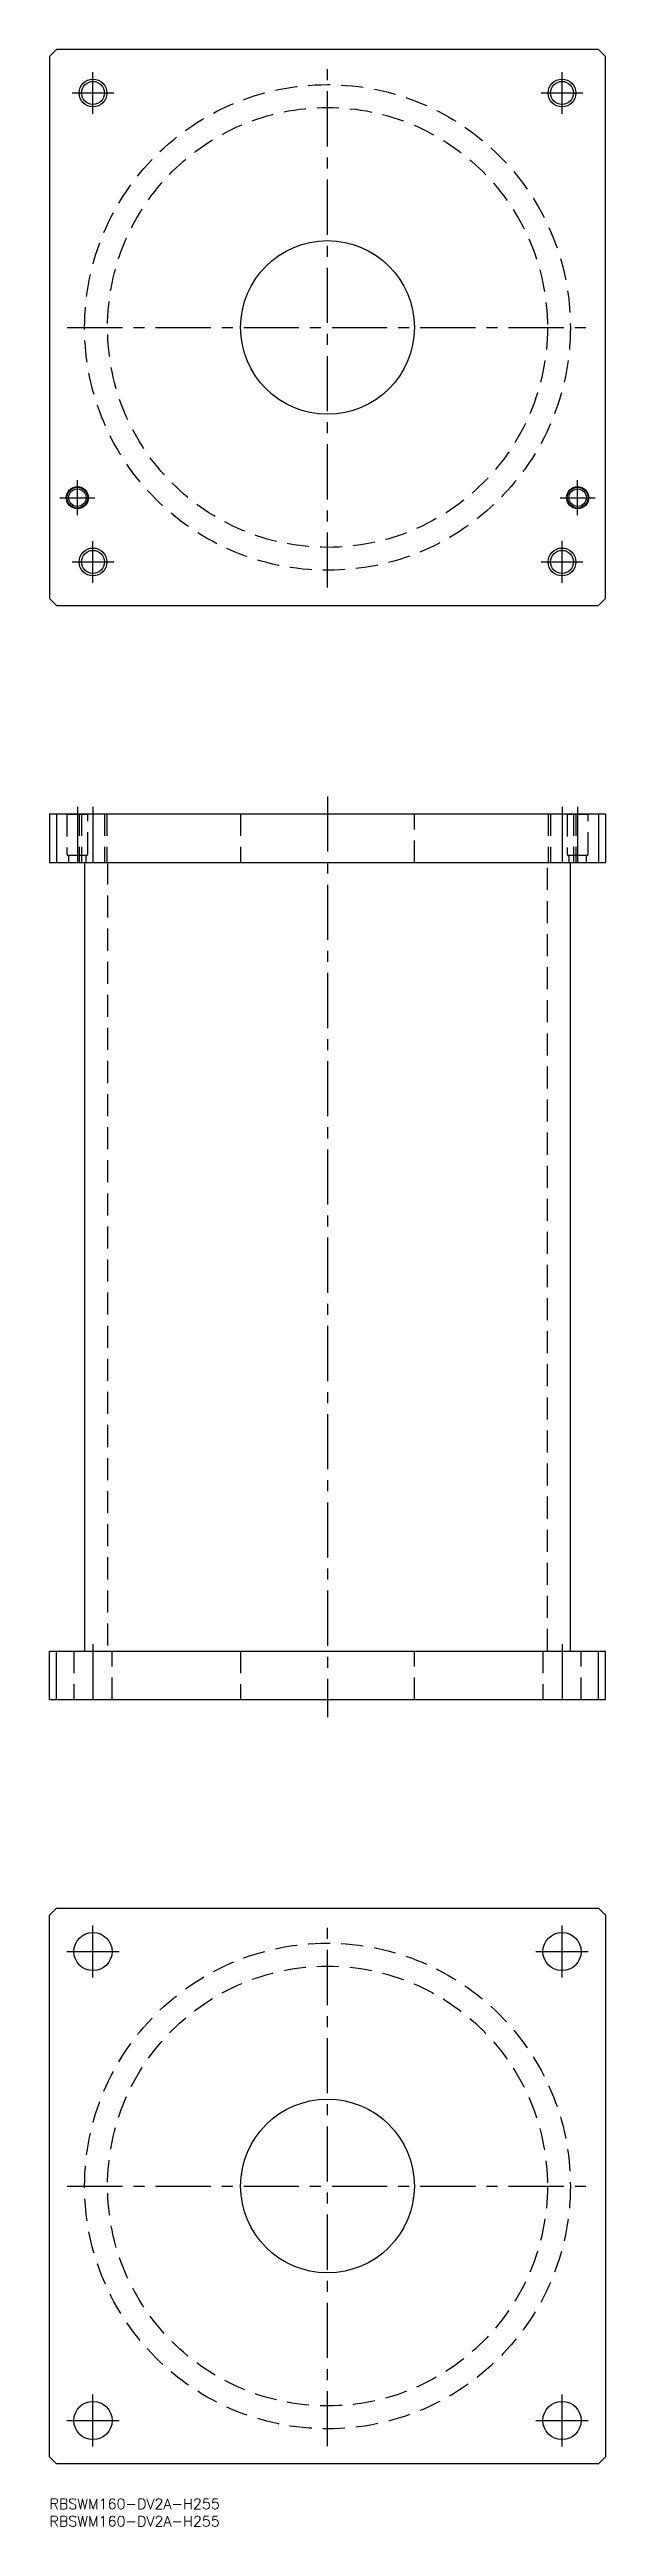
# Model space of a CAD drawing. Extents: x 0 to 160, y -8 to 705.
import ezdxf

# ---------------------------------------------------------------- set-up
doc = ezdxf.new("R2010")
doc.units = 0
doc.header["$LTSCALE"] = 0.5
doc.linetypes.add('CENTER', pattern=[50.8, 31.75, -6.35, 6.35, -6.35])
doc.linetypes.add('DASHED', pattern=[19.05, 12.7, -6.35])
for name, color, linetype in [('MSM_CENTER', 1, 'CENTER'), ('MSM_CONTINUOUS', 7, 'CONTINUOUS'), ('MSM_DASHED', 4, 'DASHED'), ('MSM_NARROW', 5, 'CONTINUOUS'), ('MSM_PART_NUMBER', 7, 'CONTINUOUS')]:
    doc.layers.add(name, color=color, linetype=linetype)
doc.styles.get("Standard").update_dxf_attribs({"font": 'txt.shx', "height": 3, "bigfont": 'bigfont.shx'})

# ---------------------------------------------------------------- blocks, each defined once
blk = doc.blocks.new('*U49')
at = {"layer": 'MSM_PART_NUMBER'}
blk.add_text('RBSWM160-DV2A-H255', height=3, dxfattribs=at).set_placement((0, -3))
blk = doc.blocks.new('*U50')
at = {"layer": 'MSM_PART_NUMBER'}
blk.add_text('RBSWM160-DV2A-H255', height=3, dxfattribs=at).set_placement((0, -8))

msp = doc.modelspace()

# ---------------------------------------------------------------- linework, layer by layer
at = {"layer": 'MSM_CENTER'}
for p, q in [((80, 550.1), (80, 699.9)), ((6.5, 692.5), (18.5, 692.5)), ((12.5, 686.5), (12.5, 698.5)), ((141.5, 692.5), (153.5, 692.5)), ((147.5, 686.5), (147.5, 698.5)), ((5.1, 625), (154.9, 625)), ((8, 571), (8, 581)), ((152, 571), (152, 581)), ((3, 576), (13, 576)), ((147, 576), (157, 576)), ((12.5, 551.5), (12.5, 563.5)), ((147.5, 551.5), (147.5, 563.5)), ((6.5, 557.5), (18.5, 557.5)), ((141.5, 557.5), (153.5, 557.5)), ((8, 487), (8, 469)), ((12.5, 487), (12.5, 469)), ((80, 490), (80, 225)), ((147.5, 487), (147.5, 469)), ((152, 487), (152, 469)), ((12.5, 246), (12.5, 228)), ((147.5, 246), (147.5, 228)), ((12.5, 150), (12.5, 165)), ((80, 15.1), (80, 164.9)), ((147.5, 150), (147.5, 165)), ((5, 157.5), (20, 157.5)), ((140, 157.5), (155, 157.5)), ((5.1, 90), (154.9, 90)), ((12.5, 15), (12.5, 30)), ((147.5, 15), (147.5, 30)), ((5, 22.5), (20, 22.5)), ((140, 22.5), (155, 22.5))]:
    msp.add_line(p, q, dxfattribs=at)
at = {"layer": 'MSM_CONTINUOUS'}
for p, q in [((2, 705), (0, 703)), ((0, 703), (0, 547)), ((158, 705), (2, 705)), ((160, 703), (158, 705)), ((160, 547), (160, 703)), ((0, 547), (2, 545)), ((2, 545), (158, 545)), ((158, 545), (160, 547)), ((0, 485), (0, 471)), ((0, 485), (160, 485)), ((2, 485), (2, 471)), ((158, 485), (158, 471)), ((160, 485), (160, 471)), ((0, 471), (160, 471)), ((10.1, 471), (10.1, 244)), ((149.9, 244), (149.9, 471)), ((0, 244), (160, 244)), ((0, 230), (0, 244)), ((2, 230), (2, 244)), ((158, 230), (158, 244)), ((160, 230), (160, 244)), ((0, 230), (160, 230)), ((0, 168), (2, 170)), ((0, 12), (0, 168)), ((2, 170), (158, 170)), ((158, 170), (160, 168)), ((160, 168), (160, 12)), ((2, 10), (0, 12)), ((158, 10), (2, 10)), ((160, 12), (158, 10))]:
    msp.add_line(p, q, dxfattribs=at)
for centre, radius in [((12.5, 692.5), 3.32), ((147.5, 692.5), 3.32), ((80, 625), 25), ((8, 576), 3.2), ((8, 576), 3), ((8, 576), 2.5), ((152, 576), 3.2), ((152, 576), 3), ((152, 576), 2.5), ((12.5, 557.5), 3.32), ((147.5, 557.5), 3.32), ((12.5, 157.5), 5.5), ((147.5, 157.5), 5.5), ((80, 90), 25), ((12.5, 22.5), 5.5), ((147.5, 22.5), 5.5)]:
    msp.add_circle(centre, radius, dxfattribs=at)
at = {"layer": 'MSM_DASHED'}
for p, q in [((4.8, 485), (5, 484.8)), ((8.5, 485), (8.5, 471)), ((9.18, 485), (9.18, 471)), ((11, 484.8), (11.2, 485)), ((15.82, 485), (15.82, 471)), ((16.5, 485), (16.5, 471)), ((55, 485), (55, 471)), ((105, 471), (105, 485)), ((143.5, 485), (143.5, 471)), ((144.18, 485), (144.18, 471)), ((148.8, 485), (149, 484.8)), ((150.82, 485), (150.82, 471)), ((151.5, 485), (151.5, 471)), ((155, 484.8), (155.2, 485)), ((5, 484.8), (5, 473.4)), ((11, 484.8), (5, 484.8)), ((11, 473.4), (11, 484.8)), ((149, 484.8), (149, 473.4)), ((155, 484.8), (149, 484.8)), ((155, 473.4), (155, 484.8)), ((10.6, 473), (5.4, 473)), ((5.5, 473), (5.5, 471)), ((10.5, 471), (10.5, 473)), ((16.7, 471), (16.7, 244)), ((143.3, 244), (143.3, 471)), ((154.6, 473), (149.4, 473)), ((149.5, 473), (149.5, 471)), ((154.5, 471), (154.5, 473)), ((7, 244), (7, 230)), ((18, 230), (18, 244)), ((55, 244), (55, 230)), ((105, 230), (105, 244)), ((142, 244), (142, 230)), ((153, 230), (153, 244))]:
    msp.add_line(p, q, dxfattribs=at)
for centre, radius in [((80, 625), 69.9), ((80, 625), 63.3), ((80, 90), 69.9), ((80, 90), 63.3)]:
    msp.add_circle(centre, radius, dxfattribs=at)
for centre, start, end in [((5.4, 473.4), 180, 270), ((10.6, 473.4), 270, 360), ((149.4, 473.4), 180, 270), ((154.6, 473.4), 270, 360)]:
    msp.add_arc(centre, 0.4, start, end, dxfattribs=at)
at = {"layer": 'MSM_NARROW'}
for centre in [(12.5, 692.5), (147.5, 692.5), (12.5, 557.5), (147.5, 557.5)]:
    msp.add_circle(centre, 4, dxfattribs=at)

# ---------------------------------------------------------------- block references
at = {"layer": 'MSM_CONTINUOUS'}
for name in ['*U49', '*U50']:
    msp.add_blockref(name, (0, 0), dxfattribs=at)

doc.saveas('drawing.dxf')
